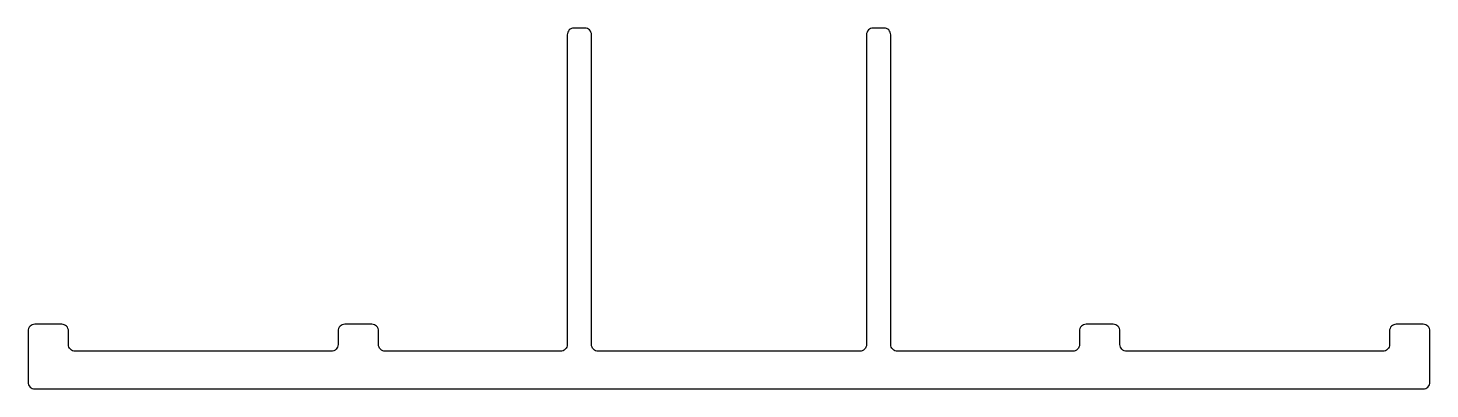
# Model space of a CAD drawing. Extents: x 210.3 to 262.3, y 305.6 to 319.
import ezdxf

# ---------------------------------------------------------------- set-up
doc = ezdxf.new("R2010")
doc.units = 0
doc.layers.get('0').update_dxf_attribs({"linetype": 'CONTINUOUS'})

msp = doc.modelspace()

# ---------------------------------------------------------------- linework, layer by layer
msp.add_lwpolyline([(231.169, 318.71, 0.414214), (230.919, 318.96), (230.519, 318.96, 0.414214), (230.269, 318.71), (230.269, 307.21, -0.414214), (230.019, 306.96), (223.519, 306.96, -0.414214), (223.269, 307.21), (223.269, 307.71, 0.414214), (223.019, 307.96), (222.019, 307.96, 0.414214), (221.769, 307.71), (221.769, 307.21, -0.414214), (221.519, 306.96), (212.019, 306.96, -0.414214), (211.769, 307.21), (211.769, 307.71, 0.414214), (211.519, 307.96), (210.519, 307.96, 0.414214), (210.269, 307.71), (210.269, 305.81, 0.414214), (210.519, 305.56), (262.019, 305.56, 0.414214), (262.269, 305.81), (262.269, 307.71, 0.414214), (262.019, 307.96), (261.019, 307.96, 0.414214), (260.769, 307.71), (260.769, 307.21, -0.414214), (260.519, 306.96), (251.019, 306.96, -0.414214), (250.769, 307.21), (250.769, 307.71, 0.414214), (250.519, 307.96), (249.519, 307.96, 0.414214), (249.269, 307.71), (249.269, 307.21, -0.414214), (249.019, 306.96), (242.519, 306.96, -0.414214), (242.269, 307.21), (242.269, 318.71, 0.414214), (242.019, 318.96), (241.619, 318.96, 0.414214), (241.369, 318.71), (241.369, 307.21, -0.414214), (241.119, 306.96), (231.419, 306.96, -0.414214), (231.169, 307.21)], format="xyb", close=True)

doc.saveas('drawing.dxf')
